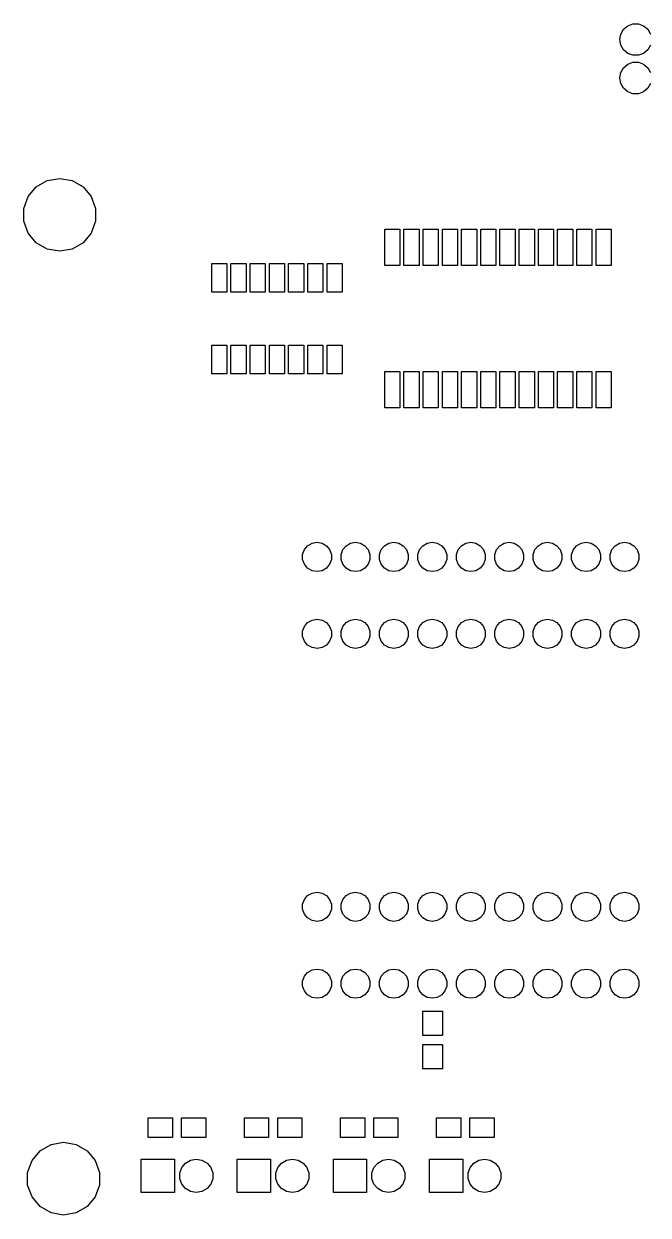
# Model space of a CAD drawing. Extents: x 116.9 to 212.7, y -133.4 to -54.7.
# Drawn here: x 116.9 to 158.1, y -133.4 to -54.7 of the extents above; entities that cross this region are included whole.
import ezdxf

# ---------------------------------------------------------------- set-up
doc = ezdxf.new("R2010")
doc.units = 0
doc.header["$MEASUREMENT"] = 0
doc.layers.add('BLACK', color=7, linetype='CONTINUOUS')

msp = doc.modelspace()

# ---------------------------------------------------------------- linework, layer by layer
at = {"layer": 'Black'}
for p, q in [((156.325, -55.3645), (156.508, -55.0487)), ((156.508, -55.0487), (156.787, -54.8143)), ((156.787, -54.8143), (157.13, -54.6895)), ((157.13, -54.6895), (157.494, -54.6895)), ((157.494, -54.6895), (157.837, -54.8143)), ((157.837, -54.8143), (158.116, -55.0487)), ((158.116, -55.0487), (158.299, -55.3645)), ((156.262, -55.7236), (156.325, -55.3645)), ((156.262, -55.7316), (156.262, -55.7236)), ((156.325, -56.0907), (156.262, -55.7316)), ((156.508, -56.4065), (156.325, -56.0907)), ((156.787, -56.6409), (156.508, -56.4065)), ((157.13, -56.7657), (156.787, -56.6409)), ((157.837, -56.6409), (157.494, -56.7657)), ((158.116, -56.4065), (157.837, -56.6409)), ((158.299, -56.0907), (158.116, -56.4065)), ((156.508, -57.5887), (156.787, -57.3543)), ((156.787, -57.3543), (157.13, -57.2295)), ((157.494, -56.7657), (157.13, -56.7657)), ((157.13, -57.2295), (157.494, -57.2295)), ((157.494, -57.2295), (157.837, -57.3543)), ((157.837, -57.3543), (158.116, -57.5887)), ((156.262, -58.2636), (156.325, -57.9045)), ((156.325, -57.9045), (156.508, -57.5887)), ((158.116, -57.5887), (158.299, -57.9045)), ((156.262, -58.2716), (156.262, -58.2636)), ((156.325, -58.6307), (156.262, -58.2716)), ((156.508, -58.9465), (156.325, -58.6307)), ((156.787, -59.1809), (156.508, -58.9465)), ((158.116, -58.9465), (157.837, -59.1809)), ((158.299, -58.6307), (158.116, -58.9465)), ((157.13, -59.3057), (156.787, -59.1809)), ((157.494, -59.3057), (157.13, -59.3057)), ((157.837, -59.1809), (157.494, -59.3057)), ((117.697, -65.4645), (118.422, -65.0461)), ((118.422, -65.0461), (119.246, -64.9008)), ((119.246, -64.9008), (120.07, -65.0461)), ((120.07, -65.0461), (120.795, -65.4645)), ((116.873, -66.8917), (117.16, -66.1054)), ((117.16, -66.1054), (117.697, -65.4645)), ((120.795, -65.4645), (121.332, -66.1054)), ((121.332, -66.1054), (121.619, -66.8917)), ((116.873, -67.7283), (116.873, -66.8917)), ((121.619, -66.8917), (121.619, -67.7283)), ((117.16, -68.5146), (116.873, -67.7283)), ((121.619, -67.7283), (121.332, -68.5146)), ((140.724, -70.668), (140.724, -68.268)), ((140.724, -68.268), (141.724, -68.268)), ((141.724, -68.268), (141.724, -70.668)), ((141.994, -70.668), (141.994, -68.268)), ((141.994, -68.268), (142.994, -68.268)), ((142.994, -68.268), (142.994, -70.668)), ((143.264, -70.668), (143.264, -68.268)), ((143.264, -68.268), (144.264, -68.268)), ((144.264, -68.268), (144.264, -70.668)), ((144.534, -70.668), (144.534, -68.268)), ((144.534, -68.268), (145.534, -68.268)), ((145.534, -68.268), (145.534, -70.668)), ((145.804, -70.668), (145.804, -68.268)), ((145.804, -68.268), (146.804, -68.268)), ((146.804, -68.268), (146.804, -70.668)), ((147.074, -70.668), (147.074, -68.268)), ((147.074, -68.268), (148.074, -68.268)), ((148.074, -68.268), (148.074, -70.668)), ((148.344, -70.668), (148.344, -68.268)), ((148.344, -68.268), (149.344, -68.268)), ((149.344, -68.268), (149.344, -70.668)), ((149.614, -70.668), (149.614, -68.268)), ((149.614, -68.268), (150.614, -68.268)), ((150.614, -68.268), (150.614, -70.668)), ((150.884, -70.668), (150.884, -68.268)), ((150.884, -68.268), (151.884, -68.268)), ((151.884, -68.268), (151.884, -70.668)), ((152.154, -70.668), (152.154, -68.268)), ((152.154, -68.268), (153.154, -68.268)), ((153.154, -68.268), (153.154, -70.668)), ((153.424, -70.668), (153.424, -68.268)), ((153.424, -68.268), (154.424, -68.268)), ((154.424, -68.268), (154.424, -70.668)), ((154.694, -70.668), (154.694, -68.268)), ((154.694, -68.268), (155.694, -68.268)), ((155.694, -68.268), (155.694, -70.668)), ((117.697, -69.1555), (117.16, -68.5146)), ((118.422, -69.5739), (117.697, -69.1555)), ((120.795, -69.1555), (120.07, -69.5739)), ((121.332, -68.5146), (120.795, -69.1555)), ((119.246, -69.7192), (118.422, -69.5739)), ((120.07, -69.5739), (119.246, -69.7192)), ((129.294, -72.418), (129.294, -70.518)), ((129.294, -70.518), (130.294, -70.518)), ((130.294, -70.518), (130.294, -72.418)), ((130.564, -72.418), (130.564, -70.518)), ((130.564, -70.518), (131.564, -70.518)), ((131.564, -70.518), (131.564, -72.418)), ((131.834, -72.418), (131.834, -70.518)), ((131.834, -70.518), (132.834, -70.518)), ((132.834, -70.518), (132.834, -72.418)), ((133.104, -72.418), (133.104, -70.518)), ((133.104, -70.518), (134.104, -70.518)), ((134.104, -70.518), (134.104, -72.418)), ((134.374, -72.418), (134.374, -70.518)), ((134.374, -70.518), (135.374, -70.518)), ((135.374, -70.518), (135.374, -72.418)), ((135.644, -72.418), (135.644, -70.518)), ((135.644, -70.518), (136.644, -70.518)), ((136.644, -70.518), (136.644, -72.418)), ((136.914, -72.418), (136.914, -70.518)), ((136.914, -70.518), (137.914, -70.518)), ((137.914, -70.518), (137.914, -72.418)), ((141.724, -70.668), (140.724, -70.668)), ((142.994, -70.668), (141.994, -70.668)), ((144.264, -70.668), (143.264, -70.668)), ((145.534, -70.668), (144.534, -70.668)), ((146.804, -70.668), (145.804, -70.668)), ((148.074, -70.668), (147.074, -70.668)), ((149.344, -70.668), (148.344, -70.668)), ((150.614, -70.668), (149.614, -70.668)), ((151.884, -70.668), (150.884, -70.668)), ((153.154, -70.668), (152.154, -70.668)), ((154.424, -70.668), (153.424, -70.668)), ((155.694, -70.668), (154.694, -70.668)), ((130.294, -72.418), (129.294, -72.418)), ((131.564, -72.418), (130.564, -72.418)), ((132.834, -72.418), (131.834, -72.418)), ((134.104, -72.418), (133.104, -72.418)), ((135.374, -72.418), (134.374, -72.418)), ((136.644, -72.418), (135.644, -72.418)), ((137.914, -72.418), (136.914, -72.418)), ((129.294, -77.818), (129.294, -75.918)), ((129.294, -75.918), (130.294, -75.918)), ((130.294, -75.918), (130.294, -77.818)), ((130.564, -77.818), (130.564, -75.918)), ((130.564, -75.918), (131.564, -75.918)), ((131.564, -75.918), (131.564, -77.818)), ((131.834, -77.818), (131.834, -75.918)), ((131.834, -75.918), (132.834, -75.918)), ((132.834, -75.918), (132.834, -77.818)), ((133.104, -77.818), (133.104, -75.918)), ((133.104, -75.918), (134.104, -75.918)), ((134.104, -75.918), (134.104, -77.818)), ((134.374, -77.818), (134.374, -75.918)), ((134.374, -75.918), (135.374, -75.918)), ((135.374, -75.918), (135.374, -77.818)), ((135.644, -77.818), (135.644, -75.918)), ((135.644, -75.918), (136.644, -75.918)), ((136.644, -75.918), (136.644, -77.818)), ((136.914, -77.818), (136.914, -75.918)), ((136.914, -75.918), (137.914, -75.918)), ((137.914, -75.918), (137.914, -77.818)), ((130.294, -77.818), (129.294, -77.818)), ((131.564, -77.818), (130.564, -77.818)), ((132.834, -77.818), (131.834, -77.818)), ((134.104, -77.818), (133.104, -77.818)), ((135.374, -77.818), (134.374, -77.818)), ((136.644, -77.818), (135.644, -77.818)), ((137.914, -77.818), (136.914, -77.818)), ((140.724, -80.068), (140.724, -77.668)), ((140.724, -77.668), (141.724, -77.668)), ((141.724, -77.668), (141.724, -80.068)), ((141.994, -80.068), (141.994, -77.668)), ((141.994, -77.668), (142.994, -77.668)), ((142.994, -77.668), (142.994, -80.068)), ((143.264, -80.068), (143.264, -77.668)), ((143.264, -77.668), (144.264, -77.668)), ((144.264, -77.668), (144.264, -80.068)), ((144.534, -80.068), (144.534, -77.668)), ((144.534, -77.668), (145.534, -77.668)), ((145.534, -77.668), (145.534, -80.068)), ((145.804, -80.068), (145.804, -77.668)), ((145.804, -77.668), (146.804, -77.668)), ((146.804, -77.668), (146.804, -80.068)), ((147.074, -80.068), (147.074, -77.668)), ((147.074, -77.668), (148.074, -77.668)), ((148.074, -77.668), (148.074, -80.068)), ((148.344, -80.068), (148.344, -77.668)), ((148.344, -77.668), (149.344, -77.668)), ((149.344, -77.668), (149.344, -80.068)), ((149.614, -80.068), (149.614, -77.668)), ((149.614, -77.668), (150.614, -77.668)), ((150.614, -77.668), (150.614, -80.068)), ((150.884, -80.068), (150.884, -77.668)), ((150.884, -77.668), (151.884, -77.668)), ((151.884, -77.668), (151.884, -80.068)), ((152.154, -80.068), (152.154, -77.668)), ((152.154, -77.668), (153.154, -77.668)), ((153.154, -77.668), (153.154, -80.068)), ((153.424, -80.068), (153.424, -77.668)), ((153.424, -77.668), (154.424, -77.668)), ((154.424, -77.668), (154.424, -80.068)), ((154.694, -80.068), (154.694, -77.668)), ((154.694, -77.668), (155.694, -77.668)), ((155.694, -77.668), (155.694, -80.068)), ((141.724, -80.068), (140.724, -80.068)), ((142.994, -80.068), (141.994, -80.068)), ((144.264, -80.068), (143.264, -80.068)), ((145.534, -80.068), (144.534, -80.068)), ((146.804, -80.068), (145.804, -80.068)), ((148.074, -80.068), (147.074, -80.068)), ((149.344, -80.068), (148.344, -80.068)), ((150.614, -80.068), (149.614, -80.068)), ((151.884, -80.068), (150.884, -80.068)), ((153.154, -80.068), (152.154, -80.068)), ((154.424, -80.068), (153.424, -80.068)), ((155.694, -80.068), (154.694, -80.068)), ((135.92, -89.0086), (136.25, -88.9503)), ((136.25, -88.9503), (136.58, -89.0086)), ((138.46, -89.0086), (138.79, -88.9503)), ((138.79, -88.9503), (139.12, -89.0086)), ((141, -89.0086), (141.33, -88.9503)), ((141.33, -88.9503), (141.66, -89.0086)), ((143.54, -89.0086), (143.87, -88.9503)), ((143.87, -88.9503), (144.2, -89.0086)), ((146.08, -89.0086), (146.41, -88.9503)), ((146.41, -88.9503), (146.74, -89.0086)), ((148.62, -89.0086), (148.95, -88.9503)), ((148.95, -88.9503), (149.28, -89.0086)), ((151.16, -89.0086), (151.49, -88.9503)), ((151.49, -88.9503), (151.82, -89.0086)), ((153.7, -89.0086), (154.03, -88.9503)), ((154.03, -88.9503), (154.36, -89.0086)), ((156.24, -89.0086), (156.57, -88.9503)), ((156.57, -88.9503), (156.9, -89.0086)), ((135.299, -89.7483), (135.414, -89.4332)), ((135.414, -89.4332), (135.629, -89.1762)), ((135.629, -89.1762), (135.92, -89.0086)), ((136.58, -89.0086), (136.871, -89.1762)), ((136.871, -89.1762), (137.086, -89.4332)), ((137.086, -89.4332), (137.201, -89.7483)), ((137.839, -89.7483), (137.954, -89.4332)), ((137.954, -89.4332), (138.169, -89.1762)), ((138.169, -89.1762), (138.46, -89.0086)), ((139.12, -89.0086), (139.411, -89.1762)), ((139.411, -89.1762), (139.626, -89.4332)), ((139.626, -89.4332), (139.741, -89.7483)), ((140.379, -89.7483), (140.494, -89.4332)), ((140.494, -89.4332), (140.709, -89.1762)), ((140.709, -89.1762), (141, -89.0086)), ((141.66, -89.0086), (141.951, -89.1762)), ((141.951, -89.1762), (142.166, -89.4332)), ((142.166, -89.4332), (142.281, -89.7483)), ((142.919, -89.7483), (143.034, -89.4332)), ((143.034, -89.4332), (143.249, -89.1762)), ((143.249, -89.1762), (143.54, -89.0086)), ((144.2, -89.0086), (144.491, -89.1762)), ((144.491, -89.1762), (144.706, -89.4332)), ((144.706, -89.4332), (144.821, -89.7483)), ((145.459, -89.7483), (145.574, -89.4332)), ((145.574, -89.4332), (145.789, -89.1762)), ((145.789, -89.1762), (146.08, -89.0086)), ((146.74, -89.0086), (147.031, -89.1762)), ((147.031, -89.1762), (147.246, -89.4332)), ((147.246, -89.4332), (147.361, -89.7483)), ((147.999, -89.7483), (148.114, -89.4332)), ((148.114, -89.4332), (148.329, -89.1762)), ((148.329, -89.1762), (148.62, -89.0086)), ((149.28, -89.0086), (149.571, -89.1762)), ((149.571, -89.1762), (149.786, -89.4332)), ((149.786, -89.4332), (149.901, -89.7483)), ((150.539, -89.7483), (150.654, -89.4332)), ((150.654, -89.4332), (150.869, -89.1762)), ((150.869, -89.1762), (151.16, -89.0086)), ((151.82, -89.0086), (152.111, -89.1762)), ((152.111, -89.1762), (152.326, -89.4332)), ((152.326, -89.4332), (152.441, -89.7483)), ((153.079, -89.7483), (153.194, -89.4332)), ((153.194, -89.4332), (153.409, -89.1762)), ((153.409, -89.1762), (153.7, -89.0086)), ((154.36, -89.0086), (154.651, -89.1762)), ((154.651, -89.1762), (154.866, -89.4332)), ((154.866, -89.4332), (154.981, -89.7483)), ((155.619, -89.7483), (155.734, -89.4332)), ((155.734, -89.4332), (155.949, -89.1762)), ((155.949, -89.1762), (156.24, -89.0086)), ((156.9, -89.0086), (157.191, -89.1762)), ((157.191, -89.1762), (157.406, -89.4332)), ((157.406, -89.4332), (157.521, -89.7483)), ((135.299, -90.0837), (135.299, -89.7483)), ((135.414, -90.3988), (135.299, -90.0837)), ((135.629, -90.6557), (135.414, -90.3988)), ((137.086, -90.3988), (136.871, -90.6557)), ((137.201, -90.0837), (137.086, -90.3988)), ((137.201, -89.7483), (137.201, -90.0837)), ((137.839, -90.0837), (137.839, -89.7483)), ((137.954, -90.3988), (137.839, -90.0837)), ((138.169, -90.6557), (137.954, -90.3988)), ((139.626, -90.3988), (139.411, -90.6557)), ((139.741, -90.0837), (139.626, -90.3988)), ((139.741, -89.7483), (139.741, -90.0837)), ((140.379, -90.0837), (140.379, -89.7483)), ((140.494, -90.3988), (140.379, -90.0837)), ((140.709, -90.6557), (140.494, -90.3988)), ((142.166, -90.3988), (141.951, -90.6557)), ((142.281, -90.0837), (142.166, -90.3988)), ((142.281, -89.7483), (142.281, -90.0837)), ((142.919, -90.0837), (142.919, -89.7483)), ((143.034, -90.3988), (142.919, -90.0837)), ((143.249, -90.6557), (143.034, -90.3988)), ((144.706, -90.3988), (144.491, -90.6557)), ((144.821, -90.0837), (144.706, -90.3988)), ((144.821, -89.7483), (144.821, -90.0837)), ((145.459, -90.0837), (145.459, -89.7483)), ((145.574, -90.3988), (145.459, -90.0837)), ((145.789, -90.6557), (145.574, -90.3988)), ((147.246, -90.3988), (147.031, -90.6557)), ((147.361, -90.0837), (147.246, -90.3988)), ((147.361, -89.7483), (147.361, -90.0837)), ((147.999, -90.0837), (147.999, -89.7483)), ((148.114, -90.3988), (147.999, -90.0837)), ((148.329, -90.6557), (148.114, -90.3988)), ((149.786, -90.3988), (149.571, -90.6557)), ((149.901, -90.0837), (149.786, -90.3988)), ((149.901, -89.7483), (149.901, -90.0837)), ((150.539, -90.0837), (150.539, -89.7483)), ((150.654, -90.3988), (150.539, -90.0837)), ((150.869, -90.6557), (150.654, -90.3988)), ((152.326, -90.3988), (152.111, -90.6557)), ((152.441, -90.0837), (152.326, -90.3988)), ((152.441, -89.7483), (152.441, -90.0837)), ((153.079, -90.0837), (153.079, -89.7483)), ((153.194, -90.3988), (153.079, -90.0837)), ((153.409, -90.6557), (153.194, -90.3988)), ((154.866, -90.3988), (154.651, -90.6557)), ((154.981, -90.0837), (154.866, -90.3988)), ((154.981, -89.7483), (154.981, -90.0837)), ((155.619, -90.0837), (155.619, -89.7483)), ((155.734, -90.3988), (155.619, -90.0837)), ((155.949, -90.6557), (155.734, -90.3988)), ((157.406, -90.3988), (157.191, -90.6557)), ((157.521, -90.0837), (157.406, -90.3988)), ((157.521, -89.7483), (157.521, -90.0837)), ((135.92, -90.8234), (135.629, -90.6557)), ((136.25, -90.8817), (135.92, -90.8234)), ((136.58, -90.8234), (136.25, -90.8817)), ((136.871, -90.6557), (136.58, -90.8234)), ((138.46, -90.8234), (138.169, -90.6557)), ((138.79, -90.8817), (138.46, -90.8234)), ((139.12, -90.8234), (138.79, -90.8817)), ((139.411, -90.6557), (139.12, -90.8234)), ((141, -90.8234), (140.709, -90.6557)), ((141.33, -90.8817), (141, -90.8234)), ((141.66, -90.8234), (141.33, -90.8817)), ((141.951, -90.6557), (141.66, -90.8234)), ((143.54, -90.8234), (143.249, -90.6557)), ((143.87, -90.8817), (143.54, -90.8234)), ((144.2, -90.8234), (143.87, -90.8817)), ((144.491, -90.6557), (144.2, -90.8234)), ((146.08, -90.8234), (145.789, -90.6557)), ((146.41, -90.8817), (146.08, -90.8234)), ((146.74, -90.8234), (146.41, -90.8817)), ((147.031, -90.6557), (146.74, -90.8234)), ((148.62, -90.8234), (148.329, -90.6557)), ((148.95, -90.8817), (148.62, -90.8234)), ((149.28, -90.8234), (148.95, -90.8817)), ((149.571, -90.6557), (149.28, -90.8234)), ((151.16, -90.8234), (150.869, -90.6557)), ((151.49, -90.8817), (151.16, -90.8234)), ((151.82, -90.8234), (151.49, -90.8817)), ((152.111, -90.6557), (151.82, -90.8234)), ((153.7, -90.8234), (153.409, -90.6557)), ((154.03, -90.8817), (153.7, -90.8234)), ((154.36, -90.8234), (154.03, -90.8817)), ((154.651, -90.6557), (154.36, -90.8234)), ((156.24, -90.8234), (155.949, -90.6557)), ((156.57, -90.8817), (156.24, -90.8234)), ((156.9, -90.8234), (156.57, -90.8817)), ((157.191, -90.6557), (156.9, -90.8234)), ((135.414, -94.5132), (135.629, -94.2562)), ((135.629, -94.2562), (135.92, -94.0886)), ((135.92, -94.0886), (136.25, -94.0303)), ((136.25, -94.0303), (136.58, -94.0886)), ((136.58, -94.0886), (136.871, -94.2562)), ((136.871, -94.2562), (137.086, -94.5132)), ((137.954, -94.5132), (138.169, -94.2562)), ((138.169, -94.2562), (138.46, -94.0886)), ((138.46, -94.0886), (138.79, -94.0303)), ((138.79, -94.0303), (139.12, -94.0886)), ((139.12, -94.0886), (139.411, -94.2562)), ((139.411, -94.2562), (139.626, -94.5132)), ((140.494, -94.5132), (140.709, -94.2562)), ((140.709, -94.2562), (141, -94.0886)), ((141, -94.0886), (141.33, -94.0303)), ((141.33, -94.0303), (141.66, -94.0886)), ((141.66, -94.0886), (141.951, -94.2562)), ((141.951, -94.2562), (142.166, -94.5132)), ((143.034, -94.5132), (143.249, -94.2562)), ((143.249, -94.2562), (143.54, -94.0886)), ((143.54, -94.0886), (143.87, -94.0303)), ((143.87, -94.0303), (144.2, -94.0886)), ((144.2, -94.0886), (144.491, -94.2562)), ((144.491, -94.2562), (144.706, -94.5132)), ((145.574, -94.5132), (145.789, -94.2562)), ((145.789, -94.2562), (146.08, -94.0886)), ((146.08, -94.0886), (146.41, -94.0303)), ((146.41, -94.0303), (146.74, -94.0886)), ((146.74, -94.0886), (147.031, -94.2562)), ((147.031, -94.2562), (147.246, -94.5132)), ((148.114, -94.5132), (148.329, -94.2562)), ((148.329, -94.2562), (148.62, -94.0886)), ((148.62, -94.0886), (148.95, -94.0303)), ((148.95, -94.0303), (149.28, -94.0886)), ((149.28, -94.0886), (149.571, -94.2562)), ((149.571, -94.2562), (149.786, -94.5132)), ((150.654, -94.5132), (150.869, -94.2562)), ((150.869, -94.2562), (151.16, -94.0886)), ((151.16, -94.0886), (151.49, -94.0303)), ((151.49, -94.0303), (151.82, -94.0886)), ((151.82, -94.0886), (152.111, -94.2562)), ((152.111, -94.2562), (152.326, -94.5132)), ((153.194, -94.5132), (153.409, -94.2562)), ((153.409, -94.2562), (153.7, -94.0886)), ((153.7, -94.0886), (154.03, -94.0303)), ((154.03, -94.0303), (154.36, -94.0886)), ((154.36, -94.0886), (154.651, -94.2562)), ((154.651, -94.2562), (154.866, -94.5132)), ((155.734, -94.5132), (155.949, -94.2562)), ((155.949, -94.2562), (156.24, -94.0886)), ((156.24, -94.0886), (156.57, -94.0303)), ((156.57, -94.0303), (156.9, -94.0886)), ((156.9, -94.0886), (157.191, -94.2562)), ((157.191, -94.2562), (157.406, -94.5132)), ((135.299, -94.8283), (135.414, -94.5132)), ((135.299, -95.1637), (135.299, -94.8283)), ((135.414, -95.4788), (135.299, -95.1637)), ((137.086, -94.5132), (137.201, -94.8283)), ((137.201, -95.1637), (137.086, -95.4788)), ((137.201, -94.8283), (137.201, -95.1637)), ((137.839, -94.8283), (137.954, -94.5132)), ((137.839, -95.1637), (137.839, -94.8283)), ((137.954, -95.4788), (137.839, -95.1637)), ((139.626, -94.5132), (139.741, -94.8283)), ((139.741, -95.1637), (139.626, -95.4788)), ((139.741, -94.8283), (139.741, -95.1637)), ((140.379, -94.8283), (140.494, -94.5132)), ((140.379, -95.1637), (140.379, -94.8283)), ((140.494, -95.4788), (140.379, -95.1637)), ((142.166, -94.5132), (142.281, -94.8283)), ((142.281, -95.1637), (142.166, -95.4788)), ((142.281, -94.8283), (142.281, -95.1637)), ((142.919, -94.8283), (143.034, -94.5132)), ((142.919, -95.1637), (142.919, -94.8283)), ((143.034, -95.4788), (142.919, -95.1637)), ((144.706, -94.5132), (144.821, -94.8283)), ((144.821, -95.1637), (144.706, -95.4788)), ((144.821, -94.8283), (144.821, -95.1637)), ((145.459, -94.8283), (145.574, -94.5132)), ((145.459, -95.1637), (145.459, -94.8283)), ((145.574, -95.4788), (145.459, -95.1637)), ((147.246, -94.5132), (147.361, -94.8283)), ((147.361, -95.1637), (147.246, -95.4788)), ((147.361, -94.8283), (147.361, -95.1637)), ((147.999, -94.8283), (148.114, -94.5132)), ((147.999, -95.1637), (147.999, -94.8283)), ((148.114, -95.4788), (147.999, -95.1637)), ((149.786, -94.5132), (149.901, -94.8283)), ((149.901, -95.1637), (149.786, -95.4788)), ((149.901, -94.8283), (149.901, -95.1637)), ((150.539, -94.8283), (150.654, -94.5132)), ((150.539, -95.1637), (150.539, -94.8283)), ((150.654, -95.4788), (150.539, -95.1637)), ((152.326, -94.5132), (152.441, -94.8283)), ((152.441, -95.1637), (152.326, -95.4788)), ((152.441, -94.8283), (152.441, -95.1637)), ((153.079, -94.8283), (153.194, -94.5132)), ((153.079, -95.1637), (153.079, -94.8283)), ((153.194, -95.4788), (153.079, -95.1637)), ((154.866, -94.5132), (154.981, -94.8283)), ((154.981, -95.1637), (154.866, -95.4788)), ((154.981, -94.8283), (154.981, -95.1637)), ((155.619, -94.8283), (155.734, -94.5132)), ((155.619, -95.1637), (155.619, -94.8283)), ((155.734, -95.4788), (155.619, -95.1637)), ((157.406, -94.5132), (157.521, -94.8283)), ((157.521, -95.1637), (157.406, -95.4788)), ((157.521, -94.8283), (157.521, -95.1637)), ((135.629, -95.7357), (135.414, -95.4788)), ((135.92, -95.9034), (135.629, -95.7357)), ((136.25, -95.9617), (135.92, -95.9034)), ((136.58, -95.9034), (136.25, -95.9617)), ((136.871, -95.7357), (136.58, -95.9034)), ((137.086, -95.4788), (136.871, -95.7357)), ((138.169, -95.7357), (137.954, -95.4788)), ((138.46, -95.9034), (138.169, -95.7357)), ((138.79, -95.9617), (138.46, -95.9034)), ((139.12, -95.9034), (138.79, -95.9617)), ((139.411, -95.7357), (139.12, -95.9034)), ((139.626, -95.4788), (139.411, -95.7357)), ((140.709, -95.7357), (140.494, -95.4788)), ((141, -95.9034), (140.709, -95.7357)), ((141.33, -95.9617), (141, -95.9034)), ((141.66, -95.9034), (141.33, -95.9617)), ((141.951, -95.7357), (141.66, -95.9034)), ((142.166, -95.4788), (141.951, -95.7357)), ((143.249, -95.7357), (143.034, -95.4788)), ((143.54, -95.9034), (143.249, -95.7357)), ((143.87, -95.9617), (143.54, -95.9034)), ((144.2, -95.9034), (143.87, -95.9617)), ((144.491, -95.7357), (144.2, -95.9034)), ((144.706, -95.4788), (144.491, -95.7357)), ((145.789, -95.7357), (145.574, -95.4788)), ((146.08, -95.9034), (145.789, -95.7357)), ((146.41, -95.9617), (146.08, -95.9034)), ((146.74, -95.9034), (146.41, -95.9617)), ((147.031, -95.7357), (146.74, -95.9034)), ((147.246, -95.4788), (147.031, -95.7357)), ((148.329, -95.7357), (148.114, -95.4788)), ((148.62, -95.9034), (148.329, -95.7357)), ((148.95, -95.9617), (148.62, -95.9034)), ((149.28, -95.9034), (148.95, -95.9617)), ((149.571, -95.7357), (149.28, -95.9034)), ((149.786, -95.4788), (149.571, -95.7357)), ((150.869, -95.7357), (150.654, -95.4788)), ((151.16, -95.9034), (150.869, -95.7357)), ((151.49, -95.9617), (151.16, -95.9034)), ((151.82, -95.9034), (151.49, -95.9617)), ((152.111, -95.7357), (151.82, -95.9034)), ((152.326, -95.4788), (152.111, -95.7357)), ((153.409, -95.7357), (153.194, -95.4788)), ((153.7, -95.9034), (153.409, -95.7357)), ((154.03, -95.9617), (153.7, -95.9034)), ((154.36, -95.9034), (154.03, -95.9617)), ((154.651, -95.7357), (154.36, -95.9034)), ((154.866, -95.4788), (154.651, -95.7357)), ((155.949, -95.7357), (155.734, -95.4788)), ((156.24, -95.9034), (155.949, -95.7357)), ((156.57, -95.9617), (156.24, -95.9034)), ((156.9, -95.9034), (156.57, -95.9617)), ((157.191, -95.7357), (156.9, -95.9034)), ((157.406, -95.4788), (157.191, -95.7357)), ((135.299, -112.862), (135.414, -112.547)), ((135.414, -112.547), (135.629, -112.29)), ((135.629, -112.29), (135.92, -112.123)), ((135.92, -112.123), (136.25, -112.064)), ((136.25, -112.064), (136.58, -112.123)), ((136.58, -112.123), (136.871, -112.29)), ((136.871, -112.29), (137.086, -112.547)), ((137.086, -112.547), (137.201, -112.862)), ((137.839, -112.862), (137.954, -112.547)), ((137.954, -112.547), (138.169, -112.29)), ((138.169, -112.29), (138.46, -112.123)), ((138.46, -112.123), (138.79, -112.064)), ((138.79, -112.064), (139.12, -112.123)), ((139.12, -112.123), (139.411, -112.29)), ((139.411, -112.29), (139.626, -112.547)), ((139.626, -112.547), (139.741, -112.862)), ((140.379, -112.862), (140.494, -112.547)), ((140.494, -112.547), (140.709, -112.29)), ((140.709, -112.29), (141, -112.123)), ((141, -112.123), (141.33, -112.064)), ((141.33, -112.064), (141.66, -112.123)), ((141.66, -112.123), (141.951, -112.29)), ((141.951, -112.29), (142.166, -112.547)), ((142.166, -112.547), (142.281, -112.862)), ((142.919, -112.862), (143.034, -112.547)), ((143.034, -112.547), (143.249, -112.29)), ((143.249, -112.29), (143.54, -112.123)), ((143.54, -112.123), (143.87, -112.064)), ((143.87, -112.064), (144.2, -112.123)), ((144.2, -112.123), (144.491, -112.29)), ((144.491, -112.29), (144.706, -112.547)), ((144.706, -112.547), (144.821, -112.862)), ((145.459, -112.862), (145.574, -112.547)), ((145.574, -112.547), (145.789, -112.29)), ((145.789, -112.29), (146.08, -112.123)), ((146.08, -112.123), (146.41, -112.064)), ((146.41, -112.064), (146.74, -112.123)), ((146.74, -112.123), (147.031, -112.29)), ((147.031, -112.29), (147.246, -112.547)), ((147.246, -112.547), (147.361, -112.862)), ((147.999, -112.862), (148.114, -112.547)), ((148.114, -112.547), (148.329, -112.29)), ((148.329, -112.29), (148.62, -112.123)), ((148.62, -112.123), (148.95, -112.064)), ((148.95, -112.064), (149.28, -112.123)), ((149.28, -112.123), (149.571, -112.29)), ((149.571, -112.29), (149.786, -112.547)), ((149.786, -112.547), (149.901, -112.862)), ((150.539, -112.862), (150.654, -112.547)), ((150.654, -112.547), (150.869, -112.29)), ((150.869, -112.29), (151.16, -112.123)), ((151.16, -112.123), (151.49, -112.064)), ((151.49, -112.064), (151.82, -112.123)), ((151.82, -112.123), (152.111, -112.29)), ((152.111, -112.29), (152.326, -112.547)), ((152.326, -112.547), (152.441, -112.862)), ((153.079, -112.862), (153.194, -112.547)), ((153.194, -112.547), (153.409, -112.29)), ((153.409, -112.29), (153.7, -112.123)), ((153.7, -112.123), (154.03, -112.064)), ((154.03, -112.064), (154.36, -112.123)), ((154.36, -112.123), (154.651, -112.29)), ((154.651, -112.29), (154.866, -112.547)), ((154.866, -112.547), (154.981, -112.862)), ((155.619, -112.862), (155.734, -112.547)), ((155.734, -112.547), (155.949, -112.29)), ((155.949, -112.29), (156.24, -112.123)), ((156.24, -112.123), (156.57, -112.064)), ((156.57, -112.064), (156.9, -112.123)), ((156.9, -112.123), (157.191, -112.29)), ((157.191, -112.29), (157.406, -112.547)), ((157.406, -112.547), (157.521, -112.862)), ((135.299, -113.198), (135.299, -112.862)), ((135.414, -113.513), (135.299, -113.198)), ((137.201, -113.198), (137.086, -113.513)), ((137.201, -112.862), (137.201, -113.198)), ((137.839, -113.198), (137.839, -112.862)), ((137.954, -113.513), (137.839, -113.198)), ((139.741, -113.198), (139.626, -113.513)), ((139.741, -112.862), (139.741, -113.198)), ((140.379, -113.198), (140.379, -112.862)), ((140.494, -113.513), (140.379, -113.198)), ((142.281, -113.198), (142.166, -113.513)), ((142.281, -112.862), (142.281, -113.198)), ((142.919, -113.198), (142.919, -112.862)), ((143.034, -113.513), (142.919, -113.198)), ((144.821, -113.198), (144.706, -113.513)), ((144.821, -112.862), (144.821, -113.198)), ((145.459, -113.198), (145.459, -112.862)), ((145.574, -113.513), (145.459, -113.198)), ((147.361, -113.198), (147.246, -113.513)), ((147.361, -112.862), (147.361, -113.198)), ((147.999, -113.198), (147.999, -112.862)), ((148.114, -113.513), (147.999, -113.198)), ((149.901, -113.198), (149.786, -113.513)), ((149.901, -112.862), (149.901, -113.198)), ((150.539, -113.198), (150.539, -112.862)), ((150.654, -113.513), (150.539, -113.198)), ((152.441, -113.198), (152.326, -113.513)), ((152.441, -112.862), (152.441, -113.198)), ((153.079, -113.198), (153.079, -112.862)), ((153.194, -113.513), (153.079, -113.198)), ((154.981, -113.198), (154.866, -113.513)), ((154.981, -112.862), (154.981, -113.198)), ((155.619, -113.198), (155.619, -112.862)), ((155.734, -113.513), (155.619, -113.198)), ((157.521, -113.198), (157.406, -113.513)), ((157.521, -112.862), (157.521, -113.198)), ((135.629, -113.77), (135.414, -113.513)), ((135.92, -113.937), (135.629, -113.77)), ((136.25, -113.996), (135.92, -113.937)), ((136.58, -113.937), (136.25, -113.996)), ((136.871, -113.77), (136.58, -113.937)), ((137.086, -113.513), (136.871, -113.77)), ((138.169, -113.77), (137.954, -113.513)), ((138.46, -113.937), (138.169, -113.77)), ((138.79, -113.996), (138.46, -113.937)), ((139.12, -113.937), (138.79, -113.996)), ((139.411, -113.77), (139.12, -113.937)), ((139.626, -113.513), (139.411, -113.77)), ((140.709, -113.77), (140.494, -113.513)), ((141, -113.937), (140.709, -113.77)), ((141.33, -113.996), (141, -113.937)), ((141.66, -113.937), (141.33, -113.996)), ((141.951, -113.77), (141.66, -113.937)), ((142.166, -113.513), (141.951, -113.77)), ((143.249, -113.77), (143.034, -113.513)), ((143.54, -113.937), (143.249, -113.77)), ((143.87, -113.996), (143.54, -113.937)), ((144.2, -113.937), (143.87, -113.996)), ((144.491, -113.77), (144.2, -113.937)), ((144.706, -113.513), (144.491, -113.77)), ((145.789, -113.77), (145.574, -113.513)), ((146.08, -113.937), (145.789, -113.77)), ((146.41, -113.996), (146.08, -113.937)), ((146.74, -113.937), (146.41, -113.996)), ((147.031, -113.77), (146.74, -113.937)), ((147.246, -113.513), (147.031, -113.77)), ((148.329, -113.77), (148.114, -113.513)), ((148.62, -113.937), (148.329, -113.77)), ((148.95, -113.996), (148.62, -113.937)), ((149.28, -113.937), (148.95, -113.996)), ((149.571, -113.77), (149.28, -113.937)), ((149.786, -113.513), (149.571, -113.77)), ((150.869, -113.77), (150.654, -113.513)), ((151.16, -113.937), (150.869, -113.77)), ((151.49, -113.996), (151.16, -113.937)), ((151.82, -113.937), (151.49, -113.996)), ((152.111, -113.77), (151.82, -113.937)), ((152.326, -113.513), (152.111, -113.77)), ((153.409, -113.77), (153.194, -113.513)), ((153.7, -113.937), (153.409, -113.77)), ((154.03, -113.996), (153.7, -113.937)), ((154.36, -113.937), (154.03, -113.996)), ((154.651, -113.77), (154.36, -113.937)), ((154.866, -113.513), (154.651, -113.77)), ((155.949, -113.77), (155.734, -113.513)), ((156.24, -113.937), (155.949, -113.77)), ((156.57, -113.996), (156.24, -113.937)), ((156.9, -113.937), (156.57, -113.996)), ((157.191, -113.77), (156.9, -113.937)), ((157.406, -113.513), (157.191, -113.77)), ((135.629, -117.37), (135.92, -117.203)), ((135.92, -117.203), (136.25, -117.144)), ((136.25, -117.144), (136.58, -117.203)), ((136.58, -117.203), (136.871, -117.37)), ((138.169, -117.37), (138.46, -117.203)), ((138.46, -117.203), (138.79, -117.144)), ((138.79, -117.144), (139.12, -117.203)), ((139.12, -117.203), (139.411, -117.37)), ((140.709, -117.37), (141, -117.203)), ((141, -117.203), (141.33, -117.144)), ((141.33, -117.144), (141.66, -117.203)), ((141.66, -117.203), (141.951, -117.37)), ((143.249, -117.37), (143.54, -117.203)), ((143.54, -117.203), (143.87, -117.144)), ((143.87, -117.144), (144.2, -117.203)), ((144.2, -117.203), (144.491, -117.37)), ((145.789, -117.37), (146.08, -117.203)), ((146.08, -117.203), (146.41, -117.144)), ((146.41, -117.144), (146.74, -117.203)), ((146.74, -117.203), (147.031, -117.37)), ((148.329, -117.37), (148.62, -117.203)), ((148.62, -117.203), (148.95, -117.144)), ((148.95, -117.144), (149.28, -117.203)), ((149.28, -117.203), (149.571, -117.37)), ((150.869, -117.37), (151.16, -117.203)), ((151.16, -117.203), (151.49, -117.144)), ((151.49, -117.144), (151.82, -117.203)), ((151.82, -117.203), (152.111, -117.37)), ((153.409, -117.37), (153.7, -117.203)), ((153.7, -117.203), (154.03, -117.144)), ((154.03, -117.144), (154.36, -117.203)), ((154.36, -117.203), (154.651, -117.37)), ((155.949, -117.37), (156.24, -117.203)), ((156.24, -117.203), (156.57, -117.144)), ((156.57, -117.144), (156.9, -117.203)), ((156.9, -117.203), (157.191, -117.37)), ((135.299, -117.942), (135.414, -117.627)), ((135.299, -118.278), (135.299, -117.942)), ((135.414, -117.627), (135.629, -117.37)), ((136.871, -117.37), (137.086, -117.627)), ((137.086, -117.627), (137.201, -117.942)), ((137.201, -117.942), (137.201, -118.278)), ((137.839, -117.942), (137.954, -117.627)), ((137.839, -118.278), (137.839, -117.942)), ((137.954, -117.627), (138.169, -117.37)), ((139.411, -117.37), (139.626, -117.627)), ((139.626, -117.627), (139.741, -117.942)), ((139.741, -117.942), (139.741, -118.278)), ((140.379, -117.942), (140.494, -117.627)), ((140.379, -118.278), (140.379, -117.942)), ((140.494, -117.627), (140.709, -117.37)), ((141.951, -117.37), (142.166, -117.627)), ((142.166, -117.627), (142.281, -117.942)), ((142.281, -117.942), (142.281, -118.278)), ((142.919, -117.942), (143.034, -117.627)), ((142.919, -118.278), (142.919, -117.942)), ((143.034, -117.627), (143.249, -117.37)), ((144.491, -117.37), (144.706, -117.627)), ((144.706, -117.627), (144.821, -117.942)), ((144.821, -117.942), (144.821, -118.278)), ((145.459, -117.942), (145.574, -117.627)), ((145.459, -118.278), (145.459, -117.942)), ((145.574, -117.627), (145.789, -117.37)), ((147.031, -117.37), (147.246, -117.627)), ((147.246, -117.627), (147.361, -117.942)), ((147.361, -117.942), (147.361, -118.278)), ((147.999, -117.942), (148.114, -117.627)), ((147.999, -118.278), (147.999, -117.942)), ((148.114, -117.627), (148.329, -117.37)), ((149.571, -117.37), (149.786, -117.627)), ((149.786, -117.627), (149.901, -117.942)), ((149.901, -117.942), (149.901, -118.278)), ((150.539, -117.942), (150.654, -117.627)), ((150.539, -118.278), (150.539, -117.942)), ((150.654, -117.627), (150.869, -117.37)), ((152.111, -117.37), (152.326, -117.627)), ((152.326, -117.627), (152.441, -117.942)), ((152.441, -117.942), (152.441, -118.278)), ((153.079, -117.942), (153.194, -117.627)), ((153.079, -118.278), (153.079, -117.942)), ((153.194, -117.627), (153.409, -117.37)), ((154.651, -117.37), (154.866, -117.627)), ((154.866, -117.627), (154.981, -117.942)), ((154.981, -117.942), (154.981, -118.278)), ((155.619, -117.942), (155.734, -117.627)), ((155.619, -118.278), (155.619, -117.942)), ((155.734, -117.627), (155.949, -117.37)), ((157.191, -117.37), (157.406, -117.627)), ((157.406, -117.627), (157.521, -117.942)), ((157.521, -117.942), (157.521, -118.278)), ((135.414, -118.593), (135.299, -118.278)), ((135.629, -118.85), (135.414, -118.593)), ((135.92, -119.017), (135.629, -118.85)), ((136.871, -118.85), (136.58, -119.017)), ((137.086, -118.593), (136.871, -118.85)), ((137.201, -118.278), (137.086, -118.593)), ((137.954, -118.593), (137.839, -118.278)), ((138.169, -118.85), (137.954, -118.593)), ((138.46, -119.017), (138.169, -118.85)), ((139.411, -118.85), (139.12, -119.017)), ((139.626, -118.593), (139.411, -118.85)), ((139.741, -118.278), (139.626, -118.593)), ((140.494, -118.593), (140.379, -118.278)), ((140.709, -118.85), (140.494, -118.593)), ((141, -119.017), (140.709, -118.85)), ((141.951, -118.85), (141.66, -119.017)), ((142.166, -118.593), (141.951, -118.85)), ((142.281, -118.278), (142.166, -118.593)), ((143.034, -118.593), (142.919, -118.278)), ((143.249, -118.85), (143.034, -118.593)), ((143.54, -119.017), (143.249, -118.85)), ((144.491, -118.85), (144.2, -119.017)), ((144.706, -118.593), (144.491, -118.85)), ((144.821, -118.278), (144.706, -118.593)), ((145.574, -118.593), (145.459, -118.278)), ((145.789, -118.85), (145.574, -118.593)), ((146.08, -119.017), (145.789, -118.85)), ((147.031, -118.85), (146.74, -119.017)), ((147.246, -118.593), (147.031, -118.85)), ((147.361, -118.278), (147.246, -118.593)), ((148.114, -118.593), (147.999, -118.278)), ((148.329, -118.85), (148.114, -118.593)), ((148.62, -119.017), (148.329, -118.85)), ((149.571, -118.85), (149.28, -119.017)), ((149.786, -118.593), (149.571, -118.85)), ((149.901, -118.278), (149.786, -118.593)), ((150.654, -118.593), (150.539, -118.278)), ((150.869, -118.85), (150.654, -118.593)), ((151.16, -119.017), (150.869, -118.85)), ((152.111, -118.85), (151.82, -119.017)), ((152.326, -118.593), (152.111, -118.85)), ((152.441, -118.278), (152.326, -118.593)), ((153.194, -118.593), (153.079, -118.278)), ((153.409, -118.85), (153.194, -118.593)), ((153.7, -119.017), (153.409, -118.85)), ((154.651, -118.85), (154.36, -119.017)), ((154.866, -118.593), (154.651, -118.85)), ((154.981, -118.278), (154.866, -118.593)), ((155.734, -118.593), (155.619, -118.278)), ((155.949, -118.85), (155.734, -118.593)), ((156.24, -119.017), (155.949, -118.85)), ((157.191, -118.85), (156.9, -119.017)), ((157.406, -118.593), (157.191, -118.85)), ((157.521, -118.278), (157.406, -118.593)), ((136.25, -119.076), (135.92, -119.017)), ((136.58, -119.017), (136.25, -119.076)), ((138.79, -119.076), (138.46, -119.017)), ((139.12, -119.017), (138.79, -119.076)), ((141.33, -119.076), (141, -119.017)), ((141.66, -119.017), (141.33, -119.076)), ((143.87, -119.076), (143.54, -119.017)), ((144.2, -119.017), (143.87, -119.076)), ((146.41, -119.076), (146.08, -119.017)), ((146.74, -119.017), (146.41, -119.076)), ((148.95, -119.076), (148.62, -119.017)), ((149.28, -119.017), (148.95, -119.076)), ((151.49, -119.076), (151.16, -119.017)), ((151.82, -119.017), (151.49, -119.076)), ((154.03, -119.076), (153.7, -119.017)), ((154.36, -119.017), (154.03, -119.076)), ((156.57, -119.076), (156.24, -119.017)), ((156.9, -119.017), (156.57, -119.076)), ((143.241, -121.536), (143.241, -119.936)), ((143.241, -119.936), (144.541, -119.936)), ((144.541, -119.936), (144.541, -121.536)), ((144.541, -121.536), (143.241, -121.536)), ((143.241, -123.736), (143.241, -122.136)), ((143.241, -122.136), (144.541, -122.136)), ((144.541, -122.136), (144.541, -123.736)), ((144.541, -123.736), (143.241, -123.736)), ((125.1, -128.285), (125.1, -126.985)), ((125.1, -126.985), (126.7, -126.985)), ((126.7, -126.985), (126.7, -128.285)), ((127.3, -128.285), (127.3, -126.985)), ((127.3, -126.985), (128.9, -126.985)), ((128.9, -126.985), (128.9, -128.285)), ((131.45, -128.285), (131.45, -126.985)), ((131.45, -126.985), (133.05, -126.985)), ((133.05, -126.985), (133.05, -128.285)), ((133.65, -128.285), (133.65, -126.985)), ((133.65, -126.985), (135.25, -126.985)), ((135.25, -126.985), (135.25, -128.285)), ((137.8, -128.285), (137.8, -126.985)), ((137.8, -126.985), (139.4, -126.985)), ((139.4, -126.985), (139.4, -128.285)), ((140, -128.285), (140, -126.985)), ((140, -126.985), (141.6, -126.985)), ((141.6, -126.985), (141.6, -128.285)), ((144.15, -128.285), (144.15, -126.985)), ((144.15, -126.985), (145.75, -126.985)), ((145.75, -126.985), (145.75, -128.285)), ((146.35, -128.285), (146.35, -126.985)), ((146.35, -126.985), (147.95, -126.985)), ((147.95, -126.985), (147.95, -128.285)), ((126.7, -128.285), (125.1, -128.285)), ((128.9, -128.285), (127.3, -128.285)), ((133.05, -128.285), (131.45, -128.285)), ((135.25, -128.285), (133.65, -128.285)), ((139.4, -128.285), (137.8, -128.285)), ((141.6, -128.285), (140, -128.285)), ((145.75, -128.285), (144.15, -128.285)), ((147.95, -128.285), (146.35, -128.285)), ((117.951, -129.154), (118.676, -128.736)), ((118.676, -128.736), (119.5, -128.591)), ((119.5, -128.591), (120.324, -128.736)), ((120.324, -128.736), (121.049, -129.154)), ((117.127, -130.582), (117.414, -129.795)), ((117.414, -129.795), (117.951, -129.154)), ((121.049, -129.154), (121.586, -129.795)), ((121.586, -129.795), (121.873, -130.582)), ((124.63, -131.91), (124.63, -129.71)), ((124.63, -129.71), (126.83, -129.71)), ((126.83, -129.71), (126.83, -131.91)), ((127.56, -129.964), (127.892, -129.772)), ((127.892, -129.772), (128.27, -129.706)), ((128.27, -129.706), (128.648, -129.772)), ((128.648, -129.772), (128.98, -129.964)), ((130.98, -131.91), (130.98, -129.71)), ((130.98, -129.71), (133.18, -129.71)), ((133.18, -129.71), (133.18, -131.91)), ((133.91, -129.964), (134.242, -129.772)), ((134.242, -129.772), (134.62, -129.706)), ((134.62, -129.706), (134.998, -129.772)), ((134.998, -129.772), (135.33, -129.964)), ((137.33, -131.91), (137.33, -129.71)), ((137.33, -129.71), (139.53, -129.71)), ((139.53, -129.71), (139.53, -131.91)), ((140.26, -129.964), (140.592, -129.772)), ((140.592, -129.772), (140.97, -129.706)), ((140.97, -129.706), (141.348, -129.772)), ((141.348, -129.772), (141.68, -129.964)), ((143.68, -131.91), (143.68, -129.71)), ((143.68, -129.71), (145.88, -129.71)), ((145.88, -129.71), (145.88, -131.91)), ((146.61, -129.964), (146.942, -129.772)), ((146.942, -129.772), (147.32, -129.706)), ((147.32, -129.706), (147.698, -129.772)), ((147.698, -129.772), (148.03, -129.964)), ((117.127, -131.418), (117.127, -130.582)), ((121.873, -130.582), (121.873, -131.418)), ((127.183, -130.618), (127.314, -130.258)), ((127.183, -131.002), (127.183, -130.618)), ((127.314, -130.258), (127.56, -129.964)), ((128.98, -129.964), (129.226, -130.258)), ((129.226, -130.258), (129.357, -130.618)), ((129.357, -130.618), (129.357, -131.002)), ((133.533, -130.618), (133.664, -130.258)), ((133.533, -131.002), (133.533, -130.618)), ((133.664, -130.258), (133.91, -129.964)), ((135.33, -129.964), (135.576, -130.258)), ((135.576, -130.258), (135.707, -130.618)), ((135.707, -130.618), (135.707, -131.002)), ((139.883, -130.618), (140.014, -130.258)), ((139.883, -131.002), (139.883, -130.618)), ((140.014, -130.258), (140.26, -129.964)), ((141.68, -129.964), (141.926, -130.258)), ((141.926, -130.258), (142.057, -130.618)), ((142.057, -130.618), (142.057, -131.002)), ((146.233, -130.618), (146.364, -130.258)), ((146.233, -131.002), (146.233, -130.618)), ((146.364, -130.258), (146.61, -129.964)), ((148.03, -129.964), (148.276, -130.258)), ((148.276, -130.258), (148.407, -130.618)), ((148.407, -130.618), (148.407, -131.002)), ((117.414, -132.205), (117.127, -131.418)), ((121.873, -131.418), (121.586, -132.205)), ((127.314, -131.362), (127.183, -131.002)), ((127.56, -131.656), (127.314, -131.362)), ((129.226, -131.362), (128.98, -131.656)), ((129.357, -131.002), (129.226, -131.362)), ((133.664, -131.362), (133.533, -131.002)), ((133.91, -131.656), (133.664, -131.362)), ((135.576, -131.362), (135.33, -131.656)), ((135.707, -131.002), (135.576, -131.362)), ((140.014, -131.362), (139.883, -131.002)), ((140.26, -131.656), (140.014, -131.362)), ((141.926, -131.362), (141.68, -131.656)), ((142.057, -131.002), (141.926, -131.362)), ((146.364, -131.362), (146.233, -131.002)), ((146.61, -131.656), (146.364, -131.362)), ((148.276, -131.362), (148.03, -131.656)), ((148.407, -131.002), (148.276, -131.362)), ((117.951, -132.846), (117.414, -132.205)), ((121.586, -132.205), (121.049, -132.846)), ((126.83, -131.91), (124.63, -131.91)), ((127.892, -131.848), (127.56, -131.656)), ((128.27, -131.914), (127.892, -131.848)), ((128.648, -131.848), (128.27, -131.914)), ((128.98, -131.656), (128.648, -131.848)), ((133.18, -131.91), (130.98, -131.91)), ((134.242, -131.848), (133.91, -131.656)), ((134.62, -131.914), (134.242, -131.848)), ((134.998, -131.848), (134.62, -131.914)), ((135.33, -131.656), (134.998, -131.848)), ((139.53, -131.91), (137.33, -131.91)), ((140.592, -131.848), (140.26, -131.656)), ((140.97, -131.914), (140.592, -131.848)), ((141.348, -131.848), (140.97, -131.914)), ((141.68, -131.656), (141.348, -131.848)), ((145.88, -131.91), (143.68, -131.91)), ((146.942, -131.848), (146.61, -131.656)), ((147.32, -131.914), (146.942, -131.848)), ((147.698, -131.848), (147.32, -131.914)), ((148.03, -131.656), (147.698, -131.848)), ((118.676, -133.264), (117.951, -132.846)), ((121.049, -132.846), (120.324, -133.264)), ((119.5, -133.409), (118.676, -133.264)), ((120.324, -133.264), (119.5, -133.409))]:
    msp.add_line(p, q, dxfattribs=at)

doc.saveas('drawing.dxf')
